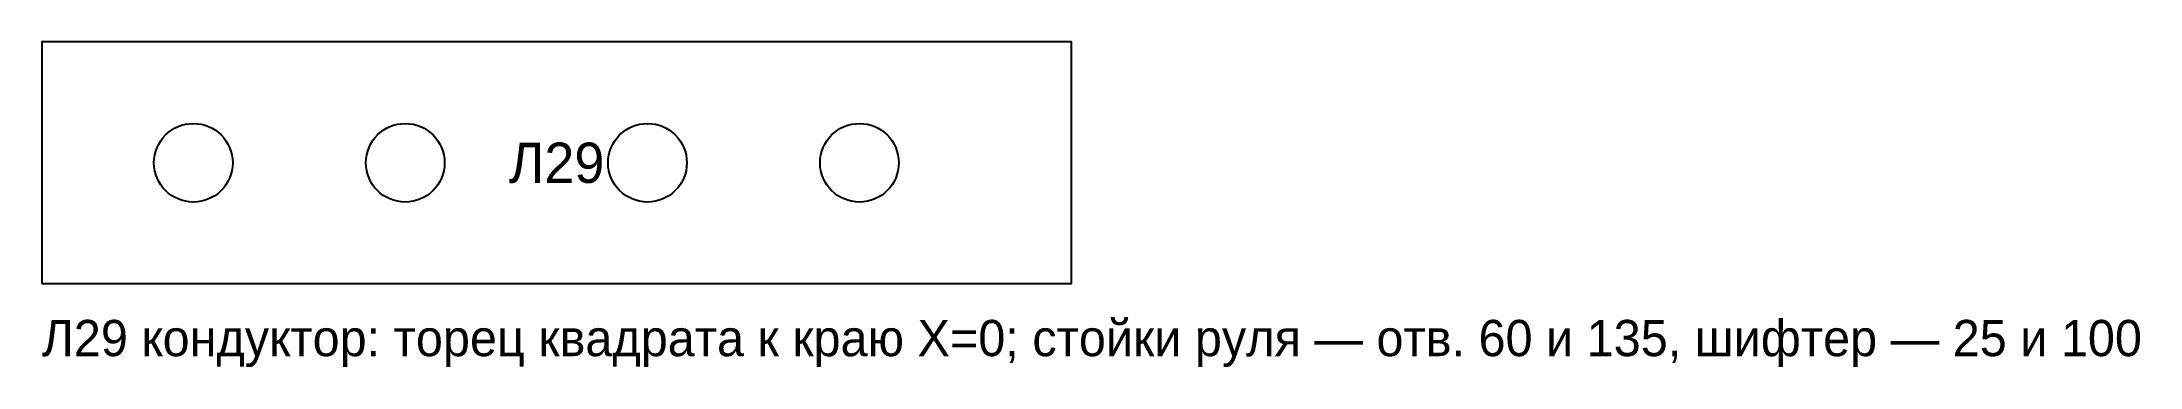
# Model space of a CAD drawing. Header units: millimetres. Extents: x 0 to 346, y -14 to 40.
import ezdxf
from ezdxf.enums import TextEntityAlignment as Align

# ---------------------------------------------------------------- set-up
doc = ezdxf.new("R2010")
doc.units = ezdxf.units.MM

msp = doc.modelspace()

# ---------------------------------------------------------------- linework, layer by layer
at = {"layer": 'CUT'}
msp.add_lwpolyline([(0, 0), (170, 0), (170, 40), (0, 40), (0, 0)], close=True, dxfattribs=at)
for centre in [(25, 20), (60, 20), (100, 20), (135, 20)]:
    msp.add_circle(centre, 6.5, dxfattribs=at)

# ---------------------------------------------------------------- texts
at = {"layer": 'MARK'}
msp.add_text('Л29', height=6.667, dxfattribs=at).set_placement((85, 20), align=Align.MIDDLE_CENTER)
at = {"layer": 'TEXT'}
msp.add_text('Л29 кондуктор: торец квадрата к краю X=0; стойки руля — отв. 60 и 135, шифтер — 25 и 100', height=6, dxfattribs=at).set_placement((0, -12))

doc.saveas('drawing.dxf')
